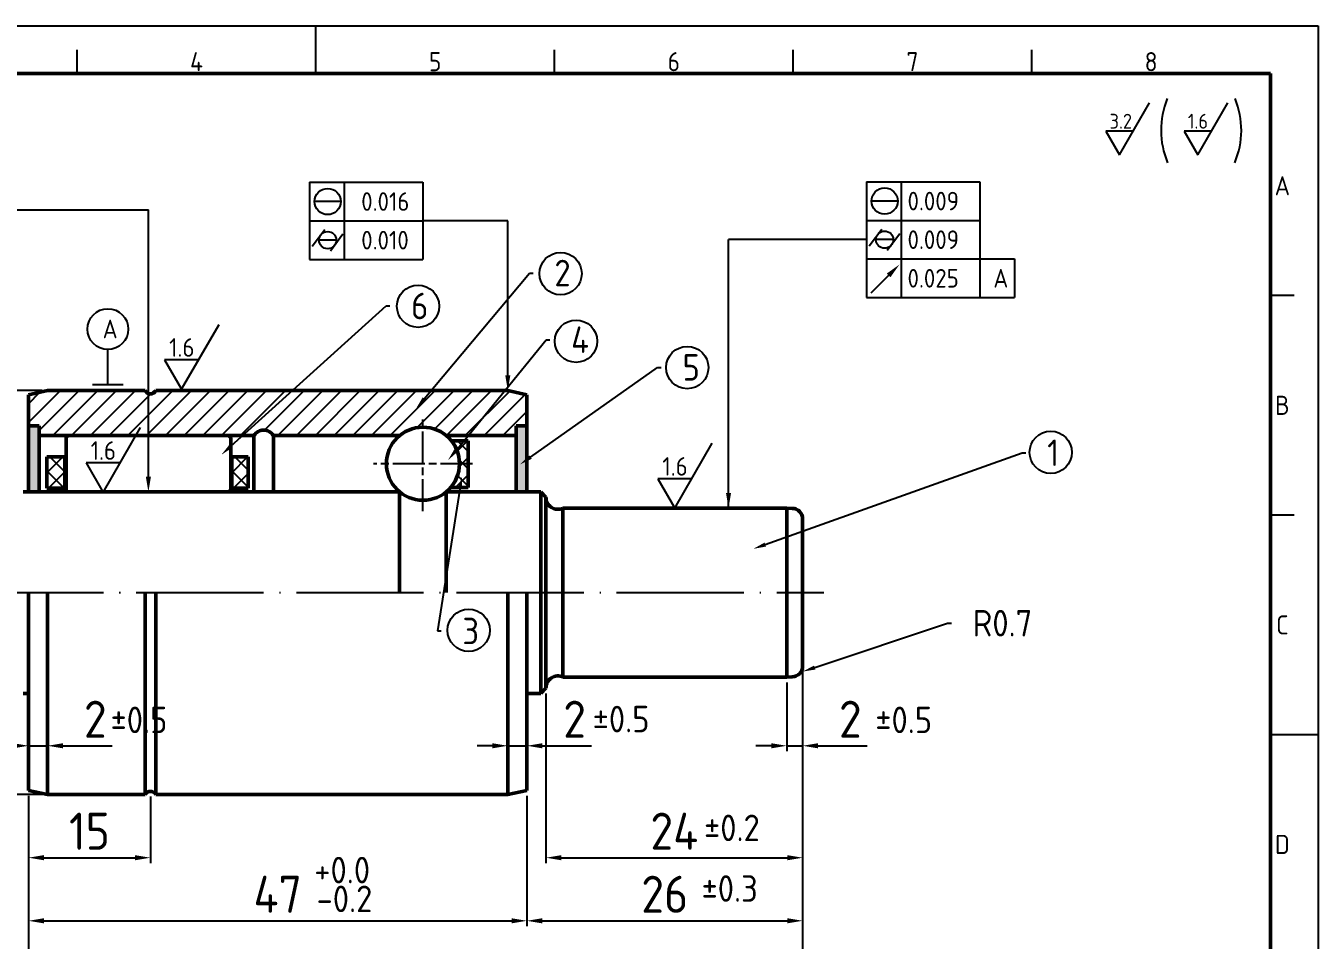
# Model space of a CAD drawing. Extents: x 8 to 197, y 6 to 139.
# Drawn here: x 75.6 to 197.4, y 53.1 to 139.3 of the extents above; entities that cross this region are included whole.
import ezdxf
from ezdxf import colors
from ezdxf.entities.mleader import LeaderData, LeaderLine
from ezdxf.enums import TextEntityAlignment as Align
from ezdxf.math import Vec2, Vec3

# ---------------------------------------------------------------- set-up
doc = ezdxf.new("R2010")
doc.units = 0
doc.header["$LTSCALE"] = 0.5
doc.linetypes.add('ACAD_ISO04W100', pattern=[30, 24, -3, 0, -3])
doc.linetypes.add('AM_ISO08W050x2', pattern=[9, 6, -0.75, 1.5, -0.75])
doc.layers.get('0').update_dxf_attribs({"linetype": 'CONTINUOUS'})
doc.layers.get('Defpoints').update_dxf_attribs({"linetype": 'CONTINUOUS'})
for name, color, linetype, lineweight in [('AM_0', 7, 'CONTINUOUS', 50), ('AM_5', 3, 'CONTINUOUS', 25), ('AM_7', 4, 'ACAD_ISO04W100', 25), ('AM_8', 1, 'CONTINUOUS', 25), ('AM_BOR', 7, 'CONTINUOUS', 50)]:
    doc.layers.add(name, color=color, linetype=linetype, lineweight=lineweight)
doc.styles.add('ACISOTS', font='isocp.shx', dxfattribs={"height": 1})
doc.styles.get("Standard").update_dxf_attribs({"font": 'ISOCP.SHX'})
doc.dimstyles.new('AM_ISO', dxfattribs={"dimtxt": 3.5, "dimasz": 2.5, "dimexe": 1, "dimexo": 1, "dimgap": 1.5, "dimtad": 1, "dimdsep": 46, "dimtxsty": 'Standard', "dimcen": 0, "dimclrd": 256, "dimclre": 256, "dimclrt": 2, "dimadec": 0, "dimazin": 2, "dimtp": 0.1, "dimtm": 0.1, "dimtfac": 0.71, "dimtdec": 3, "dimtmove": 0, "dimatfit": 3, "dimfxl": 1, "dimlwd": -1, "dimlwe": -1, "dimarcsym": 0})

# ---------------------------------------------------------------- blocks, each defined once
blk = doc.blocks.new('A3 ZTL')
for p, q in [((401.174168297453, 280.8219178082171), (19.56947162426601, 280.8219178082171)), ((401.174168297453, 9.784735812133079), (401.174168297453, 280.8219178082171))]:
    blk.add_line(p, q)
at = {"layer": 'AM_BOR', "color": 135, "lineweight": 25}
for p, q in [((0, 290.6066536203501), (410.9589041095861, 290.6066536203501)), ((205.4794520547931, 280.8219178082171), (205.4794520547931, 290.6066536203501)), ((410.9589041095861, 290.6066536203501), (410.9589041095861, 5.684341886080801e-14)), ((156.555772994128, 280.8219178082171), (156.555772994128, 285.7142857142836)), ((254.4031311154581, 280.8219178082171), (254.4031311154581, 285.7142857142836)), ((303.326810176123, 280.8219178082171), (303.326810176123, 285.7142857142836)), ((352.250489236788, 280.8219178082171), (352.250489236788, 285.7142857142836)), ((406.0665362035195, 235.3228962817988), (401.174168297453, 235.3228962817988)), ((406.0665362035195, 190.313111545987), (401.174168297453, 190.313111545987)), ((401.174168297453, 145.3033268101751), (410.9589041095861, 145.3033268101751))]:
    blk.add_line(p, q, dxfattribs=at)
at = {"layer": 'AM_BOR', "color": 135, "lineweight": 25, "style": 'ACISOTS'}
for s, p in [('4', (181.0176125244605, 283.2681017612505)), ('5', (229.9412915851255, 283.2681017612505)), ('6', (278.8649706457905, 283.2681017612505)), ('7', (327.7886497064555, 283.2681017612505)), ('8', (376.7123287671206, 283.2681017612505)), ('A', (403.6203522504863, 257.8277886497048)), ('B', (403.6203522504863, 212.8180039138928)), ('C', (403.6203522504863, 167.808219178081)), ('D', (403.6203522504863, 122.7984344422692))]:
    blk.add_text(s, height=3.9138943248532, dxfattribs=at).set_placement(p, align=Align.MIDDLE)
blk = doc.blocks.new('*D56')
at = {"layer": 'AM_5', "transparency": 16777216}
for p, q in [((74.35738732226785, 71.42870065263475), (72.90738732226785, 71.42870065263475)), ((75.80738732226786, 71.42870065263475), (77.60738732226798, 71.42870065263475)), ((79.05738732226799, 71.42870065263475), (83.70647196793726, 71.42870065263475))]:
    blk.add_line(p, q, dxfattribs=at)
at = {"layer": 'AM_5', "lineweight": 25, "transparency": 16777216}
for points in [[(74.35738732226785, 71.6703673193014), (74.35738732226785, 71.18703398596809), (75.80738732226786, 71.42870065263475)], [(79.05738732226799, 71.6703673193014), (79.05738732226799, 71.18703398596809), (77.60738732226798, 71.42870065263475)]]:
    blk.add_solid(points, dxfattribs=at)
at = {"layer": 'Defpoints', "color": 0, "lineweight": 25, "transparency": 16777216}
for p in [(75.80738732226786, 71.42870065263475), (77.60738732226798, 71.42870065263475), (77.60738732226798, 71.42870065263475)]:
    blk.add_point(p, dxfattribs=at)
at = {"layer": 'AM_5', "lineweight": 25, "transparency": 16777216, "insert": (82.10692964510262, 73.92904514082372), "char_height": 3.5, "attachment_point": 5}
blk.add_mtext('2', dxfattribs=at)
blk = doc.blocks.new('*D57')
at = {"layer": 'AM_5', "transparency": 16777216}
for p, q in [((75.80738732226786, 66.71839074152106), (75.80738732226786, 60.37234240339211)), ((87.30738732226787, 66.63000612565247), (87.30738732226787, 60.37234240339211)), ((77.25738732226786, 60.87234240339211), (85.85738732226787, 60.87234240339211))]:
    blk.add_line(p, q, dxfattribs=at)
at = {"layer": 'AM_5', "lineweight": 25, "transparency": 16777216}
for points in [[(77.25738732226786, 61.11400907005878), (77.25738732226786, 60.63067573672544), (75.80738732226786, 60.87234240339211)], [(85.85738732226787, 61.11400907005878), (85.85738732226787, 60.63067573672544), (87.30738732226787, 60.87234240339211)]]:
    blk.add_solid(points, dxfattribs=at)
at = {"layer": 'Defpoints', "color": 0, "lineweight": 25, "transparency": 16777216}
for p in [(75.80738732226786, 67.21839074152106), (87.30738732226787, 67.13000612565247), (87.30738732226787, 60.87234240339211)]:
    blk.add_point(p, dxfattribs=at)
at = {"layer": 'AM_5', "lineweight": 25, "transparency": 16777216, "insert": (81.55738732226786, 63.37234240339211), "char_height": 3.5, "attachment_point": 5}
blk.add_mtext('15', dxfattribs=at)
blk = doc.blocks.new('*D58')
at = {"layer": 'AM_5', "transparency": 16777216}
for p, q in [((119.5573873222677, 71.42870065263475), (118.1073873222677, 71.42870065263475)), ((121.0073873222677, 71.42870065263475), (122.8073873222679, 71.42870065263475)), ((124.2573873222679, 71.42870065263475), (128.9064719679371, 71.42870065263475))]:
    blk.add_line(p, q, dxfattribs=at)
at = {"layer": 'AM_5', "lineweight": 25, "transparency": 16777216}
for points in [[(119.5573873222677, 71.6703673193014), (119.5573873222677, 71.18703398596809), (121.0073873222677, 71.42870065263475)], [(124.2573873222679, 71.6703673193014), (124.2573873222679, 71.18703398596809), (122.8073873222679, 71.42870065263475)]]:
    blk.add_solid(points, dxfattribs=at)
at = {"layer": 'Defpoints', "color": 0, "lineweight": 25, "transparency": 16777216}
for p in [(121.0073873222677, 71.42870065263475), (122.8073873222679, 71.42870065263475), (122.8073873222679, 71.42870065263475)]:
    blk.add_point(p, dxfattribs=at)
at = {"layer": 'AM_5', "lineweight": 25, "transparency": 16777216, "insert": (127.3069296451025, 73.92904514082372), "char_height": 3.5, "attachment_point": 5}
blk.add_mtext('2', dxfattribs=at)
blk = doc.blocks.new('*D59')
at = {"layer": 'AM_5', "transparency": 16777216}
for p, q in [((75.80738732226786, 66.71839074152106), (75.80738732226786, 54.42514174534216)), ((122.8073873222679, 66.71839074152106), (122.8073873222679, 54.42514174534216)), ((77.25738732226786, 54.92514174534216), (121.3573873222679, 54.92514174534216))]:
    blk.add_line(p, q, dxfattribs=at)
at = {"layer": 'AM_5', "lineweight": 25, "transparency": 16777216}
for points in [[(77.25738732226786, 55.16680841200883), (77.25738732226786, 54.68347507867549), (75.80738732226786, 54.92514174534216)], [(121.3573873222679, 55.16680841200883), (121.3573873222679, 54.68347507867549), (122.8073873222679, 54.92514174534216)]]:
    blk.add_solid(points, dxfattribs=at)
at = {"layer": 'Defpoints', "color": 0, "lineweight": 25, "transparency": 16777216}
for p in [(75.80738732226786, 67.21839074152106), (122.8073873222679, 67.21839074152106), (122.8073873222679, 54.92514174534216)]:
    blk.add_point(p, dxfattribs=at)
at = {"layer": 'AM_5', "lineweight": 25, "transparency": 16777216, "insert": (99.30738732226786, 57.42514174534216), "char_height": 3.5, "attachment_point": 5}
blk.add_mtext('47', dxfattribs=at)
blk = doc.blocks.new('*D60')
at = {"layer": 'AM_5', "transparency": 16777216}
for p, q in [((148.8073873222678, 78.42377610203921), (148.8073873222678, 54.42514174534216)), ((122.8073873222679, 66.21839074152106), (122.8073873222679, 54.42514174534216)), ((124.2573873222679, 54.92514174534216), (147.3573873222678, 54.92514174534216))]:
    blk.add_line(p, q, dxfattribs=at)
at = {"layer": 'AM_5', "lineweight": 25, "transparency": 16777216}
for points in [[(124.2573873222679, 55.16680841200883), (124.2573873222679, 54.68347507867549), (122.8073873222679, 54.92514174534216)], [(147.3573873222678, 55.16680841200883), (147.3573873222678, 54.68347507867549), (148.8073873222678, 54.92514174534216)]]:
    blk.add_solid(points, dxfattribs=at)
at = {"layer": 'Defpoints', "color": 0, "lineweight": 25, "transparency": 16777216}
for p in [(148.8073873222678, 78.92377610203921), (122.8073873222679, 66.71839074152106), (148.8073873222678, 54.92514174534216)]:
    blk.add_point(p, dxfattribs=at)
at = {"layer": 'AM_5', "lineweight": 25, "transparency": 16777216, "insert": (135.8073873222679, 57.42548623353114), "char_height": 3.5, "attachment_point": 5}
blk.add_mtext('26', dxfattribs=at)
blk = doc.blocks.new('*D61')
at = {"layer": 'AM_5', "transparency": 16777216}
for p, q in [((148.8073873222679, 78.42377610203921), (148.8073873222679, 60.37234240339211)), ((124.6072079330734, 76.36858950587208), (124.6072079330734, 60.37234240339211)), ((126.0572079330734, 60.87234240339211), (147.3573873222679, 60.87234240339211))]:
    blk.add_line(p, q, dxfattribs=at)
at = {"layer": 'AM_5', "lineweight": 25, "transparency": 16777216}
for points in [[(126.0572079330734, 61.11400907005878), (126.0572079330734, 60.63067573672544), (124.6072079330734, 60.87234240339211)], [(147.3573873222679, 61.11400907005878), (147.3573873222679, 60.63067573672544), (148.8073873222679, 60.87234240339211)]]:
    blk.add_solid(points, dxfattribs=at)
at = {"layer": 'Defpoints', "color": 0, "lineweight": 25, "transparency": 16777216}
for p in [(148.8073873222679, 78.92377610203921), (124.6072079330734, 76.86858950587208), (148.8073873222679, 60.87234240339211)]:
    blk.add_point(p, dxfattribs=at)
at = {"layer": 'AM_5', "lineweight": 25, "transparency": 16777216, "insert": (136.7072976276706, 63.37268689158109), "char_height": 3.5, "attachment_point": 5}
blk.add_mtext('24', dxfattribs=at)
blk = doc.blocks.new('*D62')
at = {"layer": 'AM_5', "transparency": 16777216}
for p, q in [((148.8073873222679, 78.42377610203921), (148.8073873222679, 47.15033689645367)), ((75.80738732226786, 66.71839074152106), (75.80738732226786, 47.15033689645367)), ((77.25738732226786, 47.65033689645367), (147.3573873222679, 47.65033689645367))]:
    blk.add_line(p, q, dxfattribs=at)
at = {"layer": 'AM_5', "lineweight": 25, "transparency": 16777216}
for points in [[(77.25738732226786, 47.89200356312033), (77.25738732226786, 47.408670229787), (75.80738732226786, 47.65033689645367)], [(147.3573873222679, 47.89200356312033), (147.3573873222679, 47.408670229787), (148.8073873222679, 47.65033689645367)]]:
    blk.add_solid(points, dxfattribs=at)
at = {"layer": 'Defpoints', "color": 0, "lineweight": 25, "transparency": 16777216}
for p in [(148.8073873222679, 78.92377610203921), (75.80738732226786, 67.21839074152106), (148.8073873222679, 47.65033689645367)]:
    blk.add_point(p, dxfattribs=at)
at = {"layer": 'AM_5', "lineweight": 25, "transparency": 16777216, "insert": (112.3073873222679, 50.15033689645367), "char_height": 3.5, "attachment_point": 5}
blk.add_mtext('74.5', dxfattribs=at)
blk = doc.blocks.new('*D63')
at = {"layer": 'AM_5', "transparency": 16777216}
for p, q in [((148.8073873222679, 78.42377610203921), (148.8073873222679, 70.92870065263475)), ((147.3073873222678, 77.4103403487638), (147.3073873222678, 70.92870065263475)), ((145.8573873222678, 71.42870065263475), (144.4073873222678, 71.42870065263475)), ((147.3073873222678, 71.42870065263475), (148.8073873222679, 71.42870065263475)), ((150.2573873222678, 71.42870065263475), (154.9064719679372, 71.42870065263475))]:
    blk.add_line(p, q, dxfattribs=at)
at = {"layer": 'AM_5', "lineweight": 25, "transparency": 16777216}
for points in [[(145.8573873222678, 71.6703673193014), (145.8573873222678, 71.18703398596809), (147.3073873222678, 71.42870065263475)], [(150.2573873222678, 71.6703673193014), (150.2573873222678, 71.18703398596809), (148.8073873222679, 71.42870065263475)]]:
    blk.add_solid(points, dxfattribs=at)
at = {"layer": 'Defpoints', "color": 0, "lineweight": 25, "transparency": 16777216}
for p in [(148.8073873222679, 78.92377610203921), (147.3073873222678, 77.9103403487638), (148.8073873222679, 71.42870065263475)]:
    blk.add_point(p, dxfattribs=at)
at = {"layer": 'AM_5', "lineweight": 25, "transparency": 16777216, "insert": (153.3069296451025, 73.92904514082372), "char_height": 3.5, "attachment_point": 5}
blk.add_mtext('2', dxfattribs=at)
blk = doc.blocks.new('*D67')
at = {"layer": 'AM_5', "transparency": 16777216}
for p, q in [((77.10738732226787, 104.9193403487638), (50.31644659256944, 104.9193403487638)), ((50.81644659256944, 103.4693403487638), (50.81644659256943, 68.26934034876378)), ((77.10738732226798, 66.81934034876377), (50.31644659256943, 66.81934034876377))]:
    blk.add_line(p, q, dxfattribs=at)
at = {"layer": 'AM_5', "lineweight": 25, "transparency": 16777216}
for points in [[(50.57477992590277, 103.4693403487638), (51.05811325923611, 103.4693403487638), (50.81644659256944, 104.9193403487638)], [(50.57477992590277, 68.26934034876378), (51.0581132592361, 68.26934034876378), (50.81644659256943, 66.81934034876377)]]:
    blk.add_solid(points, dxfattribs=at)
at = {"layer": 'Defpoints', "color": 0, "lineweight": 25, "transparency": 16777216}
for p in [(77.60738732226787, 104.9193403487638), (50.81644659256943, 66.81934034876377), (77.60738732226798, 66.81934034876377)]:
    blk.add_point(p, dxfattribs=at)
at = {"layer": 'AM_5', "lineweight": 25, "transparency": 16777216, "insert": (48.31644659256943, 85.8693403487638), "char_height": 3.5, "attachment_point": 5, "rotation": 90}
blk.add_mtext('%%C38.1', dxfattribs=at)

msp = doc.modelspace()

# ---------------------------------------------------------------- hatches: boundary and pattern name
at = {"layer": 'AM_8'}
h = msp.add_hatch(dxfattribs=at)
h.set_pattern_fill('_U', color=256, scale=1.25, angle=45, style=0, pattern_type=0)
h.set_pattern_definition([(45, (-4.300719954527494, -2.945787399885035), (-0.8838834764831843, 0.8838834764831844), [])])
edge = h.paths.add_edge_path()
edge.add_line((98.90288839934408, 100.6774059531642), (110.8058448652317, 100.6774059531642))
edge.add_arc((113.0030813747119, 98.023373150964), 3.445538911947976, 50.37911982138121, 129.6208801786188, ccw=False)
edge.add_line((115.2003178841923, 100.6774059531642), (121.8073873222678, 100.6774059531642))
edge.add_line((121.8073873222679, 100.6774059531642), (121.8073873222679, 101.5977165919338))
edge.add_line((121.8073873222679, 101.5977165919338), (122.8073873222679, 101.5977165919338))
edge.add_line((122.8073873222679, 101.5977165919338), (122.8073873222679, 104.5202899560065))
edge.add_line((122.8073873222679, 104.5202899560065), (121.0073873222678, 104.9193403487638))
edge.add_line((121.0073873222678, 104.9193403487638), (116.8073873222681, 104.9193403487638))
edge.add_arc((116.307387322268, 105.1663691277418), 0.5576945558667462, 206.2920227773077, 333.70797722269236, ccw=False)
edge.add_line((115.8073873222679, 104.9193403487638), (77.60738732226784, 104.9193403487638))
edge.add_line((77.60738732226787, 104.9193403487638), (75.80738732226786, 104.5202899560065))
edge.add_line((75.80738732226786, 104.5202899560065), (75.80738732226786, 101.5977165919338))
edge.add_line((75.80738732226786, 101.5977165919338), (76.80738732226786, 101.5977165919338))
edge.add_line((76.80738732226786, 101.5977165919338), (76.80738732226786, 100.6774059531642))
edge.add_line((76.80738732226786, 100.6774059531642), (97.0622642506838, 100.6774059531642))
edge.add_arc((97.98257632501395, 100.1294959885555), 1.071064724223198, 30.767553375105592, 149.2324466248951, ccw=False)
for points in [[(75.80738732226786, 101.5977165919338), (75.80738732226786, 95.36934034876381), (76.80738732226786, 95.36934034876384), (76.80738732226786, 101.5977165919338)], [(122.8073873222682, 101.5977165919338), (122.8073873222682, 95.36934034876381), (121.8073873222682, 95.36934034876384), (121.8073873222682, 101.5977165919338)]]:
    msp.add_hatch(color=256, dxfattribs=at).paths.add_polyline_path(points)
h = msp.add_hatch(dxfattribs=at)
h.set_pattern_fill('_U', color=256, scale=1.15, angle=45, style=0, double=1, pattern_type=0)
h.set_pattern_definition([(45, (8.590540005855246, -1.945787399885006), (-0.8131727983645296, 0.8131727983645296), []), (135, (8.590540005855246, -1.945787399885006), (-0.8131727983645297, -0.8131727983645295), [])])
edge = h.paths.add_edge_path()
edge.add_line((117.2799588935798, 95.78765976177672), (117.2799588935798, 100.1742835693197))
edge.add_line((117.2799588935798, 100.1742835693197), (115.6947950975949, 100.1742835693197))
edge.add_arc((113.0030813747119, 98.023373150964), 3.445538911948003, -40.45660206414129, 38.627857764097996, ccw=False)
edge.add_line((115.6247838817017, 95.78765976177672), (117.2799588935798, 95.78765976177672))
h = msp.add_hatch(dxfattribs=at)
h.set_pattern_fill('_U', color=256, scale=1.15, angle=45, style=0, double=1, pattern_type=0)
h.set_pattern_definition([(45, (-6.950719954527472, -1.945787399885006), (-0.8131727983645296, 0.8131727983645296), []), (135, (-6.950719954527472, -1.945787399885006), (-0.8131727983645297, -0.8131727983645295), [])])
h.paths.add_polyline_path([(77.5237647515869, 95.71673904842694), (79.23519396764914, 95.71673904842703), (79.23519396764914, 98.68566648647325), (77.5237647515869, 98.68566648647325)])
h = msp.add_hatch(dxfattribs=at)
h.set_pattern_fill('_U', color=256, scale=1.15, angle=45, style=0, double=1, pattern_type=0)
h.set_pattern_definition([(45, (0.7230413989839235, -1.945787399885006), (-0.8131727983645296, 0.8131727983645296), []), (135, (0.7230413989839235, -1.945787399885006), (-0.8131727983645297, -0.8131727983645295), [])])
h.paths.add_polyline_path([(96.50859090909114, 95.71673904842666), (96.50859090909114, 98.68566648647325), (94.96922064398234, 98.68566648647325), (94.96922064398234, 95.71673904842694)])

# ---------------------------------------------------------------- linework, layer by layer
at = {"layer": 'AM_0'}
for p, q in [((77.60738732226787, 104.9193403487638), (75.80738732226786, 104.5202899560065)), ((77.60738732226787, 104.9193403487638), (86.8073873222678, 104.9193403487638)), ((87.80738732226791, 104.9193403487638), (121.0073873222678, 104.9193403487638)), ((121.0073873222678, 104.9193403487638), (122.8073873222679, 104.5202899560065)), ((75.80738732226786, 95.39434034876382), (75.80738732226786, 104.5202899560065)), ((122.8073873222679, 104.5202899560065), (122.8073873222679, 95.39434034876385)), ((75.80738732226786, 101.5977165919338), (76.80738732226786, 101.5977165919338)), ((76.80738732226786, 101.5977165919338), (76.80738732226786, 95.36934034876384)), ((122.8073873222679, 101.5977165919338), (121.8073873222679, 101.5977165919338)), ((121.8073873222679, 101.5977165919338), (121.8073873222679, 95.36934034876387)), ((76.80738732226786, 100.6774059531642), (97.06226425068377, 100.6774059531642)), ((97.06226425068377, 100.6774059531642), (97.06226425068377, 95.36934034876384)), ((98.90288839934408, 100.6774059531642), (110.8058448652316, 100.6774059531642)), ((98.90288839934408, 100.6774059531642), (98.90288839934408, 95.36934034876384)), ((115.2003178841922, 100.6774059531642), (121.8073873222679, 100.6774059531642)), ((115.6947950975949, 100.1742835693197), (117.2799588935798, 100.1742835693197)), ((117.2799588935798, 100.1742835693197), (117.2799588935798, 95.78765976177672)), ((79.23519396764914, 98.68566648647325), (77.5237647515869, 98.68566648647325)), ((77.5237647515869, 98.68566648647325), (77.5237647515869, 95.71673904842694)), ((79.23519396764914, 95.71673904842703), (79.23519396764914, 98.68566648647325)), ((79.35271604288954, 98.68566648647325), (79.23519396764914, 98.68566648647325)), ((94.96922064398234, 98.68566648647325), (94.87505806351453, 98.68566648647325)), ((96.50859090909114, 98.68566648647325), (94.96922064398234, 98.68566648647325)), ((94.96922064398234, 98.68566648647325), (94.96922064398234, 95.71673904842694)), ((96.50859090909114, 95.71673904842666), (96.50859090909114, 98.68566648647325)), ((75.30738732226786, 95.36934034876381), (110.8058448652316, 95.36934034876384)), ((77.5237647515869, 95.71673904842694), (79.23519396764914, 95.71673904842703)), ((79.23519396764914, 95.71673904842703), (79.35271604288954, 95.71673904842703)), ((94.87505806351453, 95.71673904842703), (94.96922064398234, 95.71673904842703)), ((94.96922064398234, 95.71673904842694), (96.50859090909114, 95.71673904842666)), ((110.8058448652316, 95.36934034876384), (110.8058448652316, 85.8693403487638)), ((115.2003178841923, 95.36934034876387), (124.1079587759649, 95.36934034876384)), ((115.2003178841923, 95.36934034876387), (115.2003178841923, 85.8693403487638)), ((117.2799588935798, 95.78765976177672), (115.6247838817017, 95.78765976177672)), ((124.1079587759649, 95.36934034876384), (124.1072079330733, 76.3693403487638)), ((124.1079587759649, 95.36934034876384), (124.6079587759649, 94.86934034876384)), ((124.6072079330733, 76.86934034876377), (124.6079587759649, 94.86934034876384)), ((126.2072079330733, 93.8283403487638), (147.3073873222678, 93.82834034876376)), ((126.2072079330733, 93.8283403487638), (126.2072079330733, 85.8693403487638)), ((147.3073873222678, 93.82834034876376), (147.3073873222677, 77.91034034876377)), ((147.3073873222679, 93.82834034876373), (147.8335642705757, 93.81456192046386)), ((148.8073873222679, 92.8149045954883), (148.8073873222679, 78.92377610203921)), ((75.80738732226786, 67.21839074152106), (75.80738732226786, 85.8693403487638)), ((77.60738732226793, 85.86934034876381), (77.60738732226798, 66.81934034876377)), ((86.80738732226803, 66.81934034876389), (86.80738732226786, 85.8693403487638)), ((87.80738732226803, 66.8193403487636), (87.80738732226786, 85.8693403487638)), ((121.0073873222678, 85.8693403487638), (121.0073873222678, 66.81934034876377)), ((122.8073873222679, 85.8693403487638), (122.8073873222679, 67.21839074152106)), ((126.2072079330733, 77.91035937966863), (126.2072079330733, 85.86934034876377)), ((124.1072079330733, 76.3693403487638), (124.6072079330733, 76.86934034876377)), ((147.3073873222678, 77.9103403487638), (126.2072079330733, 77.91035937966863)), ((147.3073873222678, 77.9103403487638), (147.8335642705757, 77.92411877706367)), ((75.80738732226786, 76.3693403487638), (75.30738732226786, 76.3693403487638)), ((124.1072079330733, 76.3693403487638), (122.8073873222679, 76.3693403487638)), ((77.60738732226787, 66.8193403487638), (75.80738732226786, 67.21839074152106)), ((121.0073873222678, 66.8193403487638), (122.8073873222679, 67.21839074152106)), ((86.80738732226803, 66.81934034876389), (77.60738732226787, 66.8193403487638)), ((121.0073873222678, 66.81934034876377), (87.80738732226803, 66.81934034876379))]:
    msp.add_line(p, q, dxfattribs=at)
msp.add_lwpolyline([(79.60271604288954, 95.36934034876381), (94.62505806351453, 95.36934034876384, 0.414213562373095), (94.87505806351453, 95.61934034876384), (94.87505806351453, 100.4274059531642, 0.414213562373095), (94.62505806351453, 100.6774059531642), (79.60271604288954, 100.6774059531642, 0.414213562373095), (79.35271604288954, 100.4274059531642), (79.35271604288954, 95.61934034876381, 0.414213562373095)], format="xyb", close=True, dxfattribs=at)
msp.add_circle((113.0030813747119, 98.023373150964), 3.445538911947998, dxfattribs=at)
for centre, radius, start, end in [((87.30738732226786, 105.1663691277418), 0.557694555866746, 206.2920227773074, 333.7079772226926), ((97.98257632501395, 100.1294959885555), 1.071064724223198, 30.76755337510473, 149.2324466248953), ((125.7351376085529, 94.85287505145483), 1.128061056996031, 179.1255345059704, 294.73862339339), ((147.8073873222679, 92.81490459548831), 1, 359.9999999999992, 88.4999999999989), ((125.735137608553, 76.88580564607275), 1.128061056996031, 65.26137660661004, 180.8744654940303), ((147.8073873222679, 78.92377610203921), 1, 271.4999999999994, 0), ((87.30738732226786, 66.57231156978573), 0.557694555866746, 26.29202277731108, 153.7079772226853)]:
    msp.add_arc(centre, radius, start, end, dxfattribs=at)
at = {"layer": 'AM_5', "lineweight": 25}
for p, q in [((178.6960433860444, 127.1659832442466), (181.5239511925567, 132.0640632442466)), ((186.0723612511302, 127.1659832442466), (188.9002690576425, 132.0640632442466)), ((179.9814560253682, 129.3923832442466), (177.4106307467206, 129.3923832442466)), ((177.4106307467206, 129.3923832442466), (178.6960433860444, 127.1659832442466)), ((187.357773890454, 129.3923832442466), (184.7869486118065, 129.3923832442466)), ((184.7869486118065, 129.3923832442466), (186.0723612511302, 127.1659832442466)), ((102.3212563720799, 124.5715784445435), (105.6058468922108, 124.5715784445435)), ((102.3212563720799, 124.5715784445435), (113.0046563720799, 124.5715784445435)), ((102.3212563720799, 124.5715784445435), (102.3212563720799, 117.2915784445434)), ((105.6058468922108, 117.2915784445434), (105.6058468922108, 124.5715784445435)), ((113.0046563720799, 124.5715784445435), (113.0046563720799, 120.9315784445434)), ((113.0046563720799, 124.5715784445435), (113.0046563720799, 120.9315784445434)), ((154.8399684645437, 124.6157420242781), (154.8286113748731, 113.695742024278)), ((154.8399684645437, 124.6157420242781), (165.5233684645438, 124.6157420242781)), ((158.1245589846746, 113.695742024278), (158.1245589846746, 124.6157420242781)), ((165.5233684645438, 124.6157420242781), (165.5233684645438, 120.9757420242781)), ((60.66484687819852, 121.9524641015497), (87.11388705320203, 121.9524641015497)), ((105.2571550683265, 122.7513703275318), (102.7847560528814, 122.7513703275318)), ((157.7758671607904, 122.7955339072664), (155.3034681453453, 122.7955339072664)), ((102.3212563720799, 120.9315784445434), (113.0046563720799, 120.9315784445434)), ((113.0046563720799, 120.9315784445434), (113.0046563720799, 117.2915784445434)), ((121.0073873222678, 120.9315784445434), (113.0046563720799, 120.9315784445434)), ((113.0046563720799, 120.9315784445434), (113.0046563720799, 117.2915784445434)), ((154.8399684645437, 120.9757420242781), (165.5233684645438, 120.9757420242781)), ((165.5233684645438, 120.9757420242781), (165.5233684645438, 113.695742024278)), ((102.5600010257895, 118.5276376994006), (103.7680607308899, 120.0999250726859)), ((104.2736464672479, 118.1094824967126), (105.4642467778488, 119.695031844944)), ((155.0787131182534, 118.5718012791353), (156.2867728233538, 120.1440886524206)), ((156.7923585597118, 118.1536460764473), (157.9829588703126, 119.7391954246786)), ((104.7553494288272, 119.1113703275317), (103.2746046444785, 119.1113703275317)), ((154.8342899197084, 119.1557420242781), (141.8221221325452, 119.1557420242781)), ((157.2740615212911, 119.1555339072664), (155.7933167369424, 119.1555339072664)), ((102.3212563720799, 117.2915784445434), (113.0046563720799, 117.2915784445434)), ((154.8399684645437, 117.3357420242781), (168.8050907904214, 117.3357420242781)), ((168.8050907904214, 117.3357420242781), (168.8050907904214, 113.695742024278)), ((154.8399684645437, 113.695742024278), (168.8050907904214, 113.695742024278)), ((90.24806277627276, 105.0436719771067), (93.78294753441314, 111.1662719771067)), ((83.29228262520716, 105.4971665505004), (83.29228262520716, 108.7918774979818)), ((91.8548285754275, 107.8266719771067), (88.64129697711807, 107.8266719771067)), ((88.64129697711807, 107.8266719771067), (90.24806277627276, 105.0436719771067)), ((81.83513146535087, 105.4971665505004), (84.74943378506346, 105.4971665505004)), ((82.84674349654662, 95.32184081213082), (86.381628254687, 101.4444408121308)), ((136.7572976276705, 93.82834034876379), (140.2921823858109, 99.95094034876374)), ((84.45350929570134, 98.10484081213079), (81.23997769739191, 98.10484081213079)), ((81.23997769739191, 98.10484081213079), (82.84674349654662, 95.3218408121308)), ((138.3640634268253, 96.61134034876376), (135.1505318285158, 96.61134034876376)), ((135.1505318285158, 96.61134034876376), (136.7572976276705, 93.82834034876377))]:
    msp.add_line(p, q, dxfattribs=at)
at = {"layer": 'AM_5'}
for p, q in [((87.11388705320203, 96.39600379409882), (87.11388705320203, 121.9524641015497)), ((121.0073873222678, 106.3693403487638), (121.0073873222678, 120.9315784445434)), ((141.8221221325452, 93.78852957122), (141.8221221325452, 119.1557420242781)), ((156.9207492207676, 115.7878798701725), (155.2324048797018, 114.0995355291068))]:
    msp.add_line(p, q, dxfattribs=at)
at = {"layer": 'AM_5', "lineweight": 25}
for centre, radius in [((104.020955560604, 122.7513703275318), 1.23619950772254), ((156.5396676530679, 122.7955339072664), 1.23619950772254), ((104.020955560604, 119.1113703275317), 0.8117731456116188), ((156.5396676530679, 119.1555339072664), 0.8117731456116188), ((125.9848299576377, 115.9520620902446), 1.995398731426474), ((112.5451837610115, 112.874400638072), 1.995398731426474), ((83.29228262520716, 110.7171665505004), 1.925289052518565), ((127.442693542576, 109.578355408475), 1.995398731426474), ((137.9297266727789, 107.0955520887788), 1.995398731426474), ((172.2093547709338, 99.0964548888612), 1.995398731426474), ((117.3148344462919, 82.31989711015513), 1.995398731426474)]:
    msp.add_circle(centre, radius, dxfattribs=at)
for centre, start, end in [((190.4578275524148, 129.4646479267778), 157.6018686384349, 202.9314501873766), ((182.3344360970326, 129.4646479267778), 337.0685498126237, 22.39813136156498)]:
    msp.add_arc(centre, 7.849335159521944, start, end, dxfattribs=at)
for points in [[(156.7498650819809, 115.9587640089593), (157.0916333595544, 115.6169957313858), (157.9460540534881, 116.8131847028931)], [(120.7657206556012, 106.3693403487638), (121.2490539889345, 106.3693403487638), (121.0073873222678, 104.9193403487638)], [(86.87222038653536, 96.81934034876383), (87.35555371986871, 96.81934034876383), (87.11388705320203, 95.36934034876383)], [(141.5804554658785, 95.27834034876378), (142.0637887992119, 95.27834034876378), (141.8221221325452, 93.82834034876377)]]:
    msp.add_solid(points, dxfattribs=at)
at = {"layer": 'AM_7', "linetype": 'AM_ISO08W050x2'}
for p, q in [((113.0030813747119, 93.55812490413595), (113.0030813747119, 102.4886213977921)), ((117.6704501174198, 98.023373150964), (108.335712632004, 98.023373150964))]:
    msp.add_line(p, q, dxfattribs=at)
at = {"layer": 'AM_7'}
msp.add_line((70.87280607470774, 85.8693403487638), (150.8141683177662, 85.8693403487638), dxfattribs=at)

# ---------------------------------------------------------------- block references
at = {"layer": 'AM_0', "lineweight": 0, "xscale": 0.46, "yscale": 0.46, "zscale": 0.46}
msp.add_blockref('A3 ZTL', (8.38437222223751, 5.637839441518153), dxfattribs=at)

# ---------------------------------------------------------------- texts
at = {"layer": 'AM_5', "attachment_point": 1}
for s, insert, char_height in [('3.2', (177.7563078477225, 131.0225542291044), 1.4), ('1.6', (185.1326257128083, 131.0225542291044), 1.4), (' 0.016', (106.1837799310464, 123.6231336317033), 1.75), ('0.009', (158.7024920235102, 123.667297211438), 1.75), (' 0.010', (106.1837799310464, 119.9831336317033), 1.75), ('0.009', (158.7024920235102, 120.027297211438), 1.75), ('0.025', (158.7024920235102, 116.3872972114379), 1.75), ('A', (166.7915163310531, 116.3872972114379), 1.75), ('A', (82.79894917978648, 111.6057693348278), 1.75), ('1.6', (89.07339335337035, 109.864385708179), 1.75), ('1.6', (81.67207407364418, 100.1425545432031), 1.75), ('1.6', (135.5826282047681, 98.64905407983603), 1.75), ('%%P0.5', (83.54222765874064, 75.11903823579985), 2.5), ('%%P0.5', (129.006369983539, 75.19736632926379), 2.5), ('%%P0.5', (155.6577636381022, 75.11903823579985), 2.5), ('%%P0.2', (139.5101550411708, 64.93636909789439), 2.5), ('+0.0', (102.7555634639169, 60.95733751247393), 2.5), ('%%P0.3', (139.2749963169063, 59.21840864872388), 2.5), ('-0.2', (102.9718381556766, 58.24114184951644), 2.5)]:
    msp.add_mtext_dynamic_manual_height_columns(s, width=5.488309595672263, gutter_width=10, heights=[0], dxfattribs=dict(at, insert=insert, char_height=char_height))

# ---------------------------------------------------------------- dimensions: what is measured, and where the dimension line sits
at = {"layer": 'AM_5', "lineweight": 25}
dim = msp.add_linear_dim(base=(50.81644659256943, 66.81934034876377), p1=(77.60738732226787, 104.9193403487638), p2=(77.60738732226798, 66.81934034876377), angle=90, text='%%C38.1', dimstyle='AM_ISO', override={"dimscale": 0.5, "dimtxt": 7, "dimasz": 2.9, "dimdec": 0, "dimlfac": 0.4, "dimclrt": 256, "dimadec": 2, "dimtp": 0, "dimtm": 0.3, "dimtdec": 0}, dxfattribs=at)
dim.commit()
dim.dimension.update_dxf_attribs({"geometry": '*D67', "text_midpoint": (48.31644659256943, 85.8693403487638)})
for base, p1, p2, text, picture, middle in [((148.8073873222679, 47.65033689645367), (75.80738732226786, 67.21839074152106), (148.8073873222679, 78.92377610203921), '74.5', '*D62', (112.3073873222679, 50.15033689645367)), ((148.8073873222678, 54.92514174534216), (122.8073873222679, 66.71839074152106), (148.8073873222678, 78.92377610203921), '26', '*D60', (135.8073873222679, 57.42548623353114)), ((148.8073873222679, 60.87234240339211), (124.6072079330734, 76.86858950587208), (148.8073873222679, 78.92377610203921), '24', '*D61', (136.7072976276706, 63.37268689158109)), ((148.8073873222679, 71.42870065263475), (147.3073873222678, 77.9103403487638), (148.8073873222679, 78.92377610203921), '2', '*D63', (153.3069296451025, 73.92904514082372)), ((77.60738732226798, 71.42870065263475), (75.80738732226786, 71.42870065263475), (77.60738732226798, 71.42870065263475), '2', '*D56', (82.10692964510262, 73.92904514082372)), ((122.8073873222679, 71.42870065263475), (121.0073873222677, 71.42870065263475), (122.8073873222679, 71.42870065263475), '2', '*D58', (127.3069296451025, 73.92904514082372)), ((87.30738732226787, 60.87234240339211), (75.80738732226786, 67.21839074152106), (87.30738732226787, 67.13000612565247), '15', '*D57', (81.55738732226786, 63.37234240339211)), ((122.8073873222679, 54.92514174534216), (75.80738732226786, 67.21839074152106), (122.8073873222679, 67.21839074152106), '47', '*D59', (99.30738732226786, 57.42514174534216))]:
    dim = msp.add_linear_dim(base=base, p1=p1, p2=p2, text=text, dimstyle='AM_ISO', override={"dimscale": 0.5, "dimtxt": 7, "dimasz": 2.9, "dimdec": 0, "dimlfac": 0.4, "dimclrt": 256, "dimadec": 2, "dimtp": 0, "dimtm": 0.3, "dimtdec": 0}, dxfattribs=at)
    dim.commit()
    dim.dimension.update_dxf_attribs({"geometry": picture, "text_midpoint": middle})

# ---------------------------------------------------------------- leaders
ml = msp.add_multileader_mtext('Standard', dxfattribs=at)
ml.set_content('2', color=256)
ml.set_leader_properties()
ml.build(insert=Vec2(0, 0))
ml.multileader.update_dxf_attribs({"text_right_attachment_type": 6, "dogleg_length": 0.36, "arrow_head_size": 1.2})
ctx = ml.context
ctx.base_point, ctx.char_height, ctx.arrow_head_size, ctx.plane_origin = Vec3(123.4004897043899, 116.0056141114223), 2.5, 1.2, Vec3(112.3630313232989, 103.2373797307552)
ctx.right_attachment = 6
notes = []
notes.append((ctx, [(0, (1, 1, 0), (123.0404897043899, 116.0056141114223), (1, 0), 0.36, [(0, [(112.3630313232989, 103.2373797307552)], 0, [])])]))
ctx.mtext.insert, ctx.mtext.flow_direction = Vec3(125.4004897043899, 117.2556141114223), 5
ml = msp.add_multileader_mtext('Standard', dxfattribs=at)
ml.set_content('6', color=256)
ml.set_leader_properties()
ml.build(insert=Vec2(0, 0))
ml.multileader.update_dxf_attribs({"text_right_attachment_type": 6, "dogleg_length": 0.36, "arrow_head_size": 1.2})
ctx = ml.context
ctx.base_point, ctx.char_height, ctx.arrow_head_size, ctx.plane_origin = Vec3(109.889779574425, 112.89969001925), 2.5, 1.2, Vec3(93.99511403456106, 98.86873898954406)
ctx.right_attachment = 6
notes.append((ctx, [(0, (1, 1, 0), (109.529779574425, 112.89969001925), (1, 0), 0.36, [(0, [(93.99511403456106, 98.86873898954406)], 0, [])])]))
ctx.mtext.insert, ctx.mtext.flow_direction = Vec3(111.889779574425, 114.14969001925), 5
ml = msp.add_multileader_mtext('Standard', dxfattribs=at)
ml.set_content('4', color=256)
ml.set_leader_properties()
ml.build(insert=Vec2(0, 0))
ml.multileader.update_dxf_attribs({"text_right_attachment_type": 6, "dogleg_length": 0.36, "arrow_head_size": 1.2})
ctx = ml.context
ctx.base_point, ctx.char_height, ctx.arrow_head_size, ctx.plane_origin = Vec3(124.978345965203, 109.7203624518858), 2.5, 1.2, Vec3(115.3703043589919, 97.53995384934507)
ctx.right_attachment = 6
notes.append((ctx, [(0, (1, 1, 0), (124.618345965203, 109.7203624518858), (1, 0), 0.36, [(0, [(115.3703043589919, 98.35485828028061)], 0, [])])]))
ctx.mtext.insert, ctx.mtext.flow_direction = Vec3(126.978345965203, 110.9703624518858), 5
ml = msp.add_multileader_mtext('Standard', dxfattribs=at)
ml.set_content('5', color=256)
ml.set_leader_properties()
ml.build(insert=Vec2(0, 0))
ml.multileader.update_dxf_attribs({"text_right_attachment_type": 6, "dogleg_length": 0.36, "arrow_head_size": 1.2})
ctx = ml.context
ctx.base_point, ctx.char_height, ctx.arrow_head_size, ctx.plane_origin = Vec3(135.4832641958581, 107.1102529602607), 2.5, 1.2, Vec3(122.170282169533, 97.95658566181481)
ctx.right_attachment = 6
notes.append((ctx, [(0, (1, 1, 0), (135.1232641958581, 107.1102529602607), (1, 0), 0.36, [(0, [(122.170282169533, 97.95658566181481)], 0, [])])]))
ctx.mtext.insert, ctx.mtext.flow_direction = Vec3(137.4832641958581, 108.3602529602607), 5
ml = msp.add_multileader_mtext('Standard', dxfattribs=at)
ml.set_content('1', color=256)
ml.set_leader_properties()
ml.build(insert=Vec2(0, 0))
ml.multileader.update_dxf_attribs({"text_right_attachment_type": 6, "dogleg_length": 0.36, "arrow_head_size": 1.2})
ctx = ml.context
ctx.base_point, ctx.char_height, ctx.arrow_head_size, ctx.plane_origin = Vec3(169.8730022163294, 99.05897304611783), 2.5, 1.2, Vec3(144.1584546964319, 89.99894308870135)
ctx.right_attachment = 6
notes.append((ctx, [(0, (1, 1, 0), (169.5130022163293, 99.05897304611783), (1, 0), 0.36, [(0, [(144.1584546964319, 89.99894308870135)], 0, [])])]))
ctx.mtext.insert, ctx.mtext.flow_direction = Vec3(171.8730022163294, 100.3089730461178), 5
ml = msp.add_multileader_mtext('Standard', dxfattribs=at)
ml.set_content('3', color=256)
ml.set_leader_properties()
ml.build(insert=Vec2(0, 0))
ml.multileader.update_dxf_attribs({"text_right_attachment_type": 6, "dogleg_length": 0.36, "arrow_head_size": 1.2})
ctx = ml.context
ctx.base_point, ctx.char_height, ctx.arrow_head_size, ctx.plane_origin = Vec3(114.724598804929, 82.25286811376304), 2.5, 1.2, Vec3(112.7106172458341, 97.58867256622214)
ctx.right_attachment = 6
notes.append((ctx, [(0, (1, 1, 0), (114.364598804929, 82.25286811376304), (1, 0), 0.36, [(0, [(116.682851901308, 96.81398854995274)], 0, [])])]))
ctx.mtext.insert, ctx.mtext.flow_direction = Vec3(116.724598804929, 83.50286811376304), 5
ml = msp.add_multileader_mtext('Standard', dxfattribs=at)
ml.set_content('R0.7', color=256)
ml.set_leader_properties()
ml.build(insert=Vec2(0, 0))
ml.multileader.update_dxf_attribs({"text_right_attachment_type": 6, "dogleg_length": 0.36, "arrow_head_size": 1.2})
ctx = ml.context
ctx.base_point, ctx.char_height, ctx.arrow_head_size, ctx.plane_origin = Vec3(162.8430320506355, 82.9880392468047), 2.5, 1.2, Vec3(148.8073873222679, 78.42377610203921)
ctx.right_attachment = 6
notes.append((ctx, [(0, (1, 1, 0), (162.4830320506355, 82.9880392468047), (1, 0), 0.36, [(0, [(148.8073873222679, 78.42377610203921)], 0, [])])]))
ctx.mtext.insert, ctx.mtext.flow_direction = Vec3(164.8430320506355, 84.2380392468047), 5
for ctx, leaders in notes:
    for number, flags, end, landing, length, lines in leaders:
        leader = LeaderData()
        leader.index, (leader.has_last_leader_line, leader.has_dogleg_vector, leader.attachment_direction) = number, flags
        leader.last_leader_point, leader.dogleg_vector, leader.dogleg_length = Vec3(end), Vec3(landing), length
        for number, points, colour, breaks in lines:
            line = LeaderLine()
            line.index, line.vertices, line.color, line.breaks = number, Vec3.list(points), colors.encode_raw_color(colour), breaks
            leader.lines.append(line)
        ctx.leaders.append(leader)

doc.saveas('drawing.dxf')
